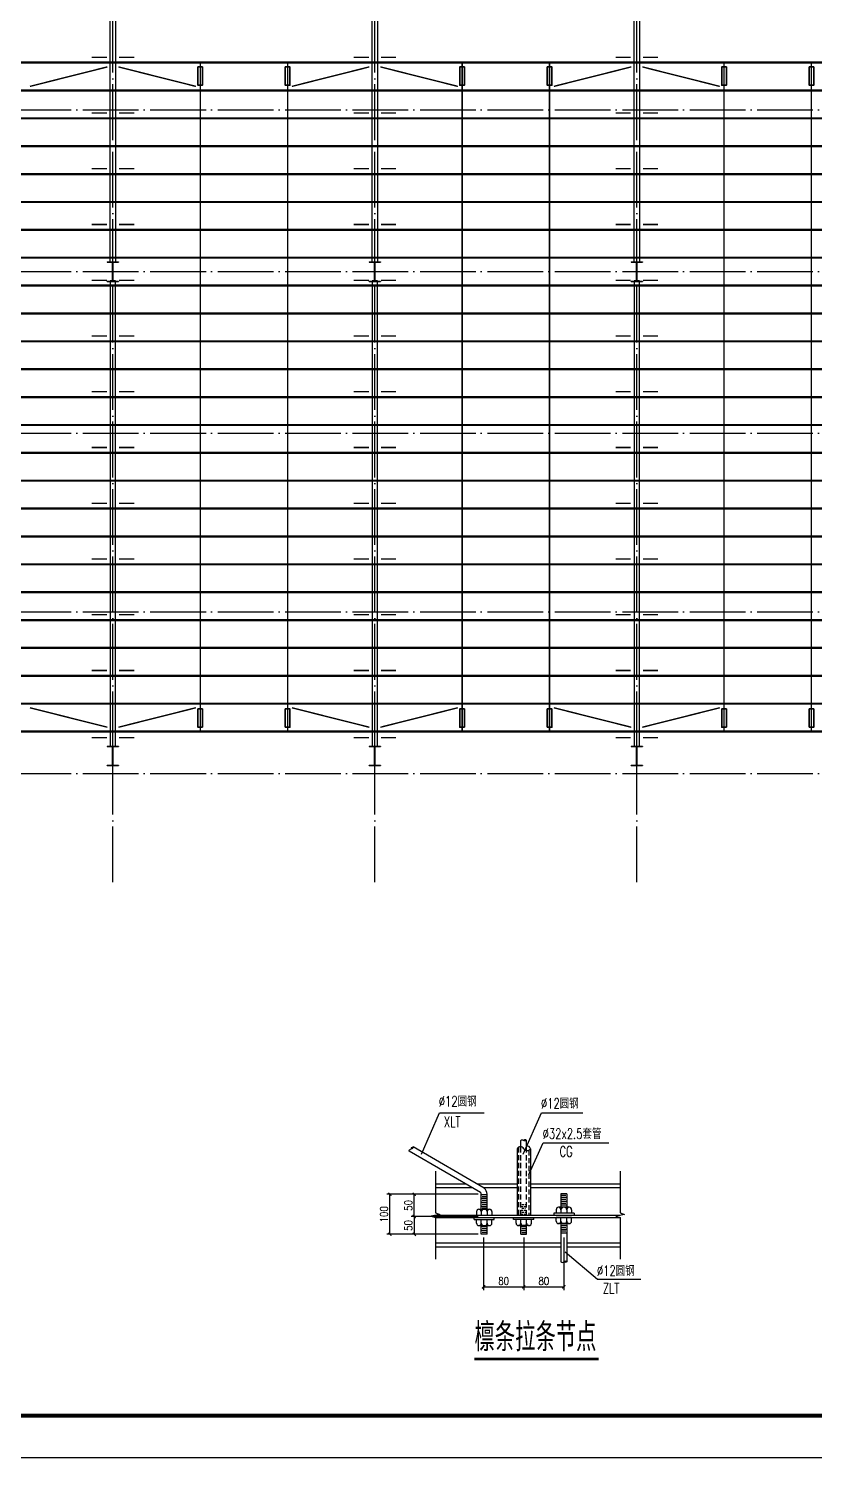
# Model space of a CAD drawing. Extents: x 95752 to 843522, y -411933 to 75567.
# Drawn here: x 667816 to 696016, y -13533 to 37727 of the extents above; entities that cross this region are included whole.
import ezdxf

# ---------------------------------------------------------------- set-up
doc = ezdxf.new("R2010")
doc.units = 0
doc.header["$LTSCALE"] = 1000
doc.header["$MEASUREMENT"] = 0
doc.linetypes.add('DOTE', pattern=[2.42, 2, -0.2, 0.02, -0.2])
doc.linetypes.add('HIDDEN', pattern=[0.375, 0.25, -0.125])
for name, color, linetype in [('C-粗线', 51, 'Continuous'), ('DIM_SYMB', 3, 'Continuous'), ('DOTE', 1, 'Continuous'), ('DRW', 7, 'Continuous'), ('PUB_TEXT', 7, 'Continuous'), ('PUB_TITLE', 4, 'Continuous'), ('TEXT', 7, 'Continuous'), ('屋架梁', 2, 'Continuous'), ('檩条', 4, 'Continuous')]:
    doc.layers.add(name, color=color, linetype=linetype)
doc.layers.add('DIM', color=3, linetype='Continuous', lineweight=20)
doc.layers.add('拉杆', color=3, linetype='Continuous', lineweight=35)
doc.styles.add('dim_font', font='SIMPLEX.shx', dxfattribs={"width": 0.8})
doc.styles.get("Standard").update_dxf_attribs({"font": 'gbenor.shx', "bigfont": 'gbcbig.shx'})
doc.styles.add('国标1', font='romans.shx', dxfattribs={"width": 0.7, "bigfont": 'hzdx.shx'})
doc.dimstyles.new('20-150', dxfattribs={"dimscale": 150, "dimtxt": 2.5, "dimasz": 1, "dimexe": 1, "dimexo": 1, "dimgap": 0.63, "dimtad": 1, "dimdec": 0, "dimlfac": 0.05, "dimzin": 0, "dimdsep": 46, "dimtxsty": 'dim_font', "dimblk": 'ARCHTICK', "dimcen": 0.09, "dimclrd": 3, "dimclre": 3, "dimclrt": 7, "dimazin": 2, "dimtfac": 1, "dimtdec": 0, "dimtix": 1, "dimtmove": 2, "dimatfit": 3, "dimfxl": 1, "dimtolj": 1, "dimtzin": 0, "dimarcsym": 0})

# ---------------------------------------------------------------- blocks, each defined once
blk = doc.blocks.new('钢柱模板')
at = {"layer": 'C-粗线', "color": 6}
for p, q in [((-173037, -238633), (-173037, -238645)), ((-173037, -238633), (-172627, -238633)), ((-173037, -238633), (-173037, -238645)), ((-173037, -238633), (-172627, -238633)), ((-173037, -238645), (-172627, -238645)), ((-173037, -238645), (-172627, -238645)), ((-172841, -238653), (-172849, -238645)), ((-172841, -238653), (-172849, -238645)), ((-172841, -239321), (-172841, -238645)), ((-172841, -239321), (-172841, -238645)), ((-172823, -238653), (-172815, -238645)), ((-172823, -239321), (-172823, -238645)), ((-172823, -238653), (-172815, -238645)), ((-172823, -239321), (-172823, -238645)), ((-172627, -238633), (-172627, -238645)), ((-172627, -238633), (-172627, -238645)), ((-163637, -238633), (-163637, -238645)), ((-163637, -238633), (-163227, -238633)), ((-163637, -238633), (-163637, -238645)), ((-163637, -238633), (-163227, -238633)), ((-163637, -238645), (-163227, -238645)), ((-163637, -238645), (-163227, -238645)), ((-163441, -238653), (-163449, -238645)), ((-163441, -238653), (-163449, -238645)), ((-163441, -239321), (-163441, -238645)), ((-163441, -239321), (-163441, -238645)), ((-163423, -238653), (-163415, -238645)), ((-163423, -239321), (-163423, -238645)), ((-163423, -238653), (-163415, -238645)), ((-163423, -239321), (-163423, -238645)), ((-163227, -238633), (-163227, -238645)), ((-163227, -238633), (-163227, -238645)), ((-154237, -238633), (-154237, -238645)), ((-154237, -238633), (-153827, -238633)), ((-154237, -238633), (-154237, -238645)), ((-154237, -238633), (-153827, -238633)), ((-154237, -238645), (-153827, -238645)), ((-154237, -238645), (-153827, -238645)), ((-154041, -238653), (-154049, -238645)), ((-154041, -238653), (-154049, -238645)), ((-154041, -239321), (-154041, -238645)), ((-154041, -239321), (-154041, -238645)), ((-154023, -238653), (-154015, -238645)), ((-154023, -239321), (-154023, -238645)), ((-154023, -238653), (-154015, -238645)), ((-154023, -239321), (-154023, -238645)), ((-153827, -238633), (-153827, -238645)), ((-153827, -238633), (-153827, -238645)), ((-173037, -239333), (-173037, -239321)), ((-173037, -239321), (-172627, -239321)), ((-173037, -239333), (-173037, -239321)), ((-173037, -239321), (-172627, -239321)), ((-173037, -239333), (-172627, -239333)), ((-173037, -239333), (-172627, -239333)), ((-172841, -239313), (-172849, -239321)), ((-172841, -239313), (-172849, -239321)), ((-172823, -239313), (-172815, -239321)), ((-172823, -239313), (-172815, -239321)), ((-172627, -239321), (-172627, -239333)), ((-172627, -239321), (-172627, -239333)), ((-163637, -239333), (-163637, -239321)), ((-163637, -239321), (-163227, -239321)), ((-163637, -239333), (-163637, -239321)), ((-163637, -239321), (-163227, -239321)), ((-163637, -239333), (-163227, -239333)), ((-163637, -239333), (-163227, -239333)), ((-163441, -239313), (-163449, -239321)), ((-163441, -239313), (-163449, -239321)), ((-163423, -239313), (-163415, -239321)), ((-163423, -239313), (-163415, -239321)), ((-163227, -239321), (-163227, -239333)), ((-163227, -239321), (-163227, -239333)), ((-154237, -239333), (-154237, -239321)), ((-154237, -239321), (-153827, -239321)), ((-154237, -239333), (-154237, -239321)), ((-154237, -239321), (-153827, -239321)), ((-154237, -239333), (-153827, -239333)), ((-154237, -239333), (-153827, -239333)), ((-154041, -239313), (-154049, -239321)), ((-154041, -239313), (-154049, -239321)), ((-154023, -239313), (-154015, -239321)), ((-154023, -239313), (-154015, -239321)), ((-153827, -239321), (-153827, -239333)), ((-153827, -239321), (-153827, -239333)), ((-173032, -256003), (-173032, -256015)), ((-173032, -256003), (-172632, -256003)), ((-173032, -256003), (-173032, -256015)), ((-173032, -256003), (-172632, -256003)), ((-173032, -256015), (-172632, -256015)), ((-173032, -256015), (-172632, -256015)), ((-172841, -256023), (-172849, -256015)), ((-172841, -256023), (-172849, -256015)), ((-172841, -256691), (-172841, -256015)), ((-172841, -256691), (-172841, -256015)), ((-172823, -256023), (-172815, -256015)), ((-172823, -256691), (-172823, -256015)), ((-172823, -256023), (-172815, -256015)), ((-172823, -256691), (-172823, -256015)), ((-172632, -256003), (-172632, -256015)), ((-172632, -256003), (-172632, -256015)), ((-163632, -256003), (-163632, -256015)), ((-163632, -256003), (-163232, -256003)), ((-163632, -256003), (-163632, -256015)), ((-163632, -256003), (-163232, -256003)), ((-163632, -256015), (-163232, -256015)), ((-163632, -256015), (-163232, -256015)), ((-163441, -256023), (-163449, -256015)), ((-163441, -256023), (-163449, -256015)), ((-163441, -256691), (-163441, -256015)), ((-163441, -256691), (-163441, -256015)), ((-163423, -256023), (-163415, -256015)), ((-163423, -256691), (-163423, -256015)), ((-163423, -256023), (-163415, -256015)), ((-163423, -256691), (-163423, -256015)), ((-163232, -256003), (-163232, -256015)), ((-163232, -256003), (-163232, -256015)), ((-154232, -256003), (-154232, -256015)), ((-154232, -256003), (-153832, -256003)), ((-154232, -256003), (-154232, -256015)), ((-154232, -256003), (-153832, -256003)), ((-154232, -256015), (-153832, -256015)), ((-154232, -256015), (-153832, -256015)), ((-154041, -256023), (-154049, -256015)), ((-154041, -256023), (-154049, -256015)), ((-154041, -256691), (-154041, -256015)), ((-154041, -256691), (-154041, -256015)), ((-154023, -256023), (-154015, -256015)), ((-154023, -256691), (-154023, -256015)), ((-154023, -256023), (-154015, -256015)), ((-154023, -256691), (-154023, -256015)), ((-153832, -256003), (-153832, -256015)), ((-153832, -256003), (-153832, -256015)), ((-173032, -256703), (-173032, -256691)), ((-173032, -256691), (-172632, -256691)), ((-173032, -256703), (-173032, -256691)), ((-173032, -256691), (-172632, -256691)), ((-173032, -256703), (-172632, -256703)), ((-173032, -256703), (-172632, -256703)), ((-172841, -256683), (-172849, -256691)), ((-172841, -256683), (-172849, -256691)), ((-172823, -256683), (-172815, -256691)), ((-172823, -256683), (-172815, -256691)), ((-172632, -256691), (-172632, -256703)), ((-172632, -256691), (-172632, -256703)), ((-163632, -256703), (-163632, -256691)), ((-163632, -256691), (-163232, -256691)), ((-163632, -256703), (-163632, -256691)), ((-163632, -256691), (-163232, -256691)), ((-163632, -256703), (-163232, -256703)), ((-163632, -256703), (-163232, -256703)), ((-163441, -256683), (-163449, -256691)), ((-163441, -256683), (-163449, -256691)), ((-163423, -256683), (-163415, -256691)), ((-163423, -256683), (-163415, -256691)), ((-163232, -256691), (-163232, -256703)), ((-163232, -256691), (-163232, -256703)), ((-154232, -256703), (-154232, -256691)), ((-154232, -256691), (-153832, -256691)), ((-154232, -256703), (-154232, -256691)), ((-154232, -256691), (-153832, -256691)), ((-154232, -256703), (-153832, -256703)), ((-154232, -256703), (-153832, -256703)), ((-154041, -256683), (-154049, -256691)), ((-154041, -256683), (-154049, -256691)), ((-154023, -256683), (-154015, -256691)), ((-154023, -256683), (-154015, -256691)), ((-153832, -256691), (-153832, -256703)), ((-153832, -256691), (-153832, -256703))]:
    blk.add_line(p, q, dxfattribs=at)
blk = doc.blocks.new('zw-02')
at = {"layer": 'DOTE', "linetype": 'DOTE'}
for p, q in [((355543, 4846), (355543, 63646)), ((364943, 4846), (364943, 63646)), ((374343, 4846), (374343, 63646)), ((303643, 32546), (407443, 32546)), ((303643, 26746), (407443, 26746)), ((303643, 20946), (407443, 20946)), ((303643, 14546), (407443, 14546)), ((303643, 8746), (407443, 8746))]:
    blk.add_line(p, q, dxfattribs=at)
blk = doc.blocks.new('_ArchTick')
at = {"color": 0, "linetype": 'ByBlock', "const_width": 0.4}
blk.add_lwpolyline([(-0.5, -0.5), (0.5, 0.5)], dxfattribs=at)
blk = doc.blocks.new('*D204')
at = {"layer": 'Defpoints', "color": 0, "transparency": 16777216}
for p in [(277878, -6432), (279798, -6432), (279798, -8947)]:
    blk.add_point(p, dxfattribs=at)
at = {"layer": 'DIM', "color": 3, "lineweight": -2, "transparency": 16777216}
for p, q in [((277878, -6582), (277878, -9097)), ((279798, -6582), (279798, -9097)), ((277878, -8947), (279798, -8947))]:
    blk.add_line(p, q, dxfattribs=at)
at = {"layer": 'DIM', "color": 3, "lineweight": -2, "transparency": 16777216, "xscale": 150, "yscale": 150, "zscale": 150, "rotation": 180}
blk.add_blockref('_ArchTick', (277878, -8947), dxfattribs=at)
at = {"layer": 'DIM', "color": 3, "lineweight": -2, "transparency": 16777216, "xscale": 150, "yscale": 150, "zscale": 150}
blk.add_blockref('_ArchTick', (279798, -8947), dxfattribs=at)
at = {"layer": 'DIM', "color": 7, "transparency": 16777216, "insert": (278838, -8665), "char_height": 375, "attachment_point": 5, "style": 'dim_font'}
blk.add_mtext('\\A1;80', dxfattribs=at)
blk = doc.blocks.new('*D205')
at = {"layer": 'Defpoints', "color": 0, "transparency": 16777216}
for p in [(279798, -6432), (281719, -6432), (281719, -8947)]:
    blk.add_point(p, dxfattribs=at)
at = {"layer": 'DIM', "color": 3, "lineweight": -2, "transparency": 16777216}
for p, q in [((279798, -6582), (279798, -9097)), ((281719, -6582), (281719, -9097)), ((279798, -8947), (281719, -8947))]:
    blk.add_line(p, q, dxfattribs=at)
at = {"layer": 'DIM', "color": 3, "lineweight": -2, "transparency": 16777216, "xscale": 150, "yscale": 150, "zscale": 150, "rotation": 180}
blk.add_blockref('_ArchTick', (279798, -8947), dxfattribs=at)
at = {"layer": 'DIM', "color": 3, "lineweight": -2, "transparency": 16777216, "xscale": 150, "yscale": 150, "zscale": 150}
blk.add_blockref('_ArchTick', (281719, -8947), dxfattribs=at)
at = {"layer": 'DIM', "color": 7, "transparency": 16777216, "insert": (280759, -8665), "char_height": 375, "attachment_point": 5, "style": 'dim_font'}
blk.add_mtext('\\A1;80', dxfattribs=at)
blk = doc.blocks.new('*D206')
at = {"layer": 'Defpoints', "color": 0, "transparency": 16777216}
for p in [(273394, -4518), (277767, -4518), (277767, -6432)]:
    blk.add_point(p, dxfattribs=at)
at = {"layer": 'DIM', "color": 3, "lineweight": -2, "transparency": 16777216}
for p, q in [((277617, -4518), (273244, -4518)), ((273394, -6432), (273394, -4518)), ((277617, -6432), (273244, -6432))]:
    blk.add_line(p, q, dxfattribs=at)
at = {"layer": 'DIM', "color": 3, "lineweight": -2, "transparency": 16777216, "xscale": 150, "yscale": 150, "zscale": 150}
for p, rotation in [((273394, -4518), 90), ((273394, -6432), 270)]:
    blk.add_blockref('_ArchTick', p, dxfattribs=dict(at, rotation=rotation))
at = {"layer": 'DIM', "color": 7, "transparency": 16777216, "insert": (273112, -5475), "char_height": 375, "attachment_point": 5, "rotation": 90, "style": 'dim_font'}
blk.add_mtext('\\A1;100', dxfattribs=at)
blk = doc.blocks.new('*D207')
at = {"layer": 'Defpoints', "color": 0, "transparency": 16777216}
for p in [(274560, -4518), (277227, -4518), (277767, -5583)]:
    blk.add_point(p, dxfattribs=at)
at = {"layer": 'DIM', "color": 3, "lineweight": -2, "transparency": 16777216}
for p, q in [((277077, -4518), (274410, -4518)), ((274560, -5583), (274560, -4518)), ((277617, -5583), (274410, -5583))]:
    blk.add_line(p, q, dxfattribs=at)
at = {"layer": 'DIM', "color": 3, "lineweight": -2, "transparency": 16777216, "xscale": 150, "yscale": 150, "zscale": 150}
for p, rotation in [((274560, -4518), 90), ((274560, -5583), 270)]:
    blk.add_blockref('_ArchTick', p, dxfattribs=dict(at, rotation=rotation))
at = {"layer": 'DIM', "color": 7, "transparency": 16777216, "insert": (274278, -5050), "char_height": 375, "attachment_point": 5, "rotation": 90, "style": 'dim_font'}
blk.add_mtext('\\A1;50', dxfattribs=at)
blk = doc.blocks.new('*D208')
at = {"layer": 'Defpoints', "color": 0, "transparency": 16777216}
for p in [(277767, -5583), (274560, -6432), (277587, -6432)]:
    blk.add_point(p, dxfattribs=at)
at = {"layer": 'DIM', "color": 3, "lineweight": -2, "transparency": 16777216}
for p, q in [((277617, -5583), (274410, -5583)), ((274560, -5583), (274560, -6432)), ((277437, -6432), (274410, -6432))]:
    blk.add_line(p, q, dxfattribs=at)
at = {"layer": 'DIM', "color": 3, "lineweight": -2, "transparency": 16777216, "xscale": 150, "yscale": 150, "zscale": 150}
for p, rotation in [((274560, -5583), 90), ((274560, -6432), 270)]:
    blk.add_blockref('_ArchTick', p, dxfattribs=dict(at, rotation=rotation))
at = {"layer": 'DIM', "color": 7, "transparency": 16777216, "insert": (274278, -6008), "char_height": 375, "attachment_point": 5, "rotation": 90, "style": 'dim_font'}
blk.add_mtext('\\A1;50', dxfattribs=at)
blk = doc.blocks.new('a23')
at = {"layer": 'DIM_SYMB'}
for points in [[(275572, -3415.1), (275572, -5408.4), (275782, -5484.9), (275362, -5558.9), (275572, -5633.4), (275572, -7626.8)], [(284415.9, -3415.8), (284415.9, -5408.8), (284625.9, -5485.2), (284205.9, -5559.3), (284415.9, -5633.8), (284415.9, -7626.8)]]:
    blk.add_lwpolyline(points, dxfattribs=at)
at = {"layer": 'DIM_SYMB', "const_width": 140}
blk.add_lwpolyline([(277442.2, -12397.8), (283381.7, -12397.8)], dxfattribs=at)
at = {"layer": 'DRW'}
for p, q in [((279659.9, -2256.2), (279659.9, -1940.3)), ((279936.4, -2429.1), (279936.4, -1939.9)), ((277727.3, -4430.6), (274317.8, -2459.4)), ((277908.4, -4221.7), (274505.5, -2256.2)), ((279479.9, -2337.3), (279479.9, -5520.9)), ((280116.4, -2337.3), (280116.4, -5520.9)), ((275572, -4015.1), (277008.4, -4015.1)), ((277550.6, -4015.1), (279479.9, -4015.1)), ((275572, -4195.1), (277319.9, -4195.1)), ((277767, -5232.9), (277767, -4517.6)), ((277862.3, -4195.1), (279479.9, -4195.1)), ((278043.4, -5232.9), (278043.4, -4517.6)), ((280116.4, -4195.1), (284415.9, -4195.1)), ((281857.9, -4492.3), (281581.4, -4492.3)), ((281581.4, -4492.3), (281581.4, -5139.9)), ((281857.9, -4492.3), (281857.9, -5139.9)), ((275572, -5520.9), (284415.9, -5520.9)), ((275572, -5633.9), (284415.9, -5633.9)), ((277767, -6432.1), (277767, -6014.9)), ((278043.4, -6432.1), (278043.4, -6014.9)), ((279659.9, -6431.2), (279659.9, -6014)), ((279936.4, -6431.2), (279936.4, -6014)), ((281581.4, -5921.9), (281581.4, -7750.5)), ((281857.9, -5921.9), (281857.9, -7750.5)), ((278043.4, -6432.1), (277767, -6432.1)), ((279659.9, -6431.2), (279936.4, -6431.2)), ((275572, -6846.8), (281581.4, -6846.8)), ((275572, -7026.8), (281581.4, -7026.8)), ((281857.9, -6846.8), (284415.9, -6846.8)), ((281857.9, -7026.8), (284415.9, -7026.8))]:
    blk.add_line(p, q, dxfattribs=at)
at = {"layer": 'DRW', "color": 8, "linetype": 'HIDDEN'}
for p, q in [((279551.9, -2265.7), (279551.9, -5520.9)), ((279659.9, -5520.9), (279659.9, -2256.2)), ((279936.4, -5520.9), (279936.4, -2429.1)), ((280044.4, -2408.2), (280044.4, -5520.9))]:
    blk.add_line(p, q, dxfattribs=at)
at = {"layer": 'DRW', "color": 9}
for p, q in [((278043.4, -4542.9), (277767, -4542.9)), ((278043.4, -4727.2), (277767, -4727.2)), ((277997.4, -4635.1), (277813, -4635.1)), ((281857.9, -4676.6), (281581.4, -4676.6)), ((281811.8, -4584.4), (281627.5, -4584.4)), ((281811.8, -4768.7), (281627.5, -4768.7)), ((278043.4, -4911.5), (277767, -4911.5)), ((278043.4, -5095.8), (277767, -5095.8)), ((277997.4, -4819.4), (277813, -4819.4)), ((277997.4, -5003.7), (277813, -5003.7)), ((277997.4, -5188), (277813, -5188)), ((281857.9, -4860.9), (281581.4, -4860.9)), ((281857.9, -5045.2), (281581.4, -5045.2)), ((281811.8, -4953.1), (281627.5, -4953.1)), ((278043.4, -6063.5), (277767, -6063.5)), ((279659.9, -6062.6), (279936.4, -6062.6)), ((281857.9, -6012.9), (281581.4, -6012.9)), ((281811.8, -6105), (281627.5, -6105)), ((278043.4, -6247.8), (277767, -6247.8)), ((277997.4, -6155.7), (277813, -6155.7)), ((277997.4, -6340), (277813, -6340)), ((279659.9, -6246.9), (279936.4, -6246.9)), ((279706, -6154.8), (279890.3, -6154.8)), ((279706, -6339.1), (279890.3, -6339.1)), ((281857.9, -6197.2), (281581.4, -6197.2)), ((281857.9, -6381.5), (281581.4, -6381.5)), ((281811.8, -6289.4), (281627.5, -6289.4))]:
    blk.add_line(p, q, dxfattribs=at)
at = {"layer": 'DRW', "color": 2}
for p, q in [((277538.5, -5348.1), (277538.5, -5520.9)), ((277653.7, -5232.9), (278160.5, -5232.9)), ((277768.9, -5348.1), (277768.9, -5520.9)), ((278045.3, -5348.1), (278045.3, -5520.9)), ((278275.7, -5348.1), (278275.7, -5520.9)), ((282203.5, -5427.9), (281235.8, -5427.9)), ((281235.8, -5427.9), (281235.8, -5520)), ((281351, -5255.1), (281351, -5427.9)), ((281973.1, -5139.9), (281466.2, -5139.9)), ((281581.4, -5255.1), (281581.4, -5427.9)), ((281811.8, -5137.4), (281627.5, -5137.4)), ((281857.9, -5255.1), (281857.9, -5427.9)), ((282088.3, -5255.1), (282088.3, -5427.9)), ((282203.5, -5427.9), (282203.5, -5520)), ((277423.3, -5726.9), (277423.3, -5634.8)), ((277423.3, -5726.9), (278390.9, -5726.9)), ((277538.5, -5520.9), (278275.7, -5520.9)), ((277538.5, -5899.7), (277538.5, -5726.9)), ((277653.7, -6014.9), (278160.5, -6014.9)), ((277768.9, -5899.7), (277768.9, -5726.9)), ((278045.3, -5899.7), (278045.3, -5726.9)), ((278275.7, -5899.7), (278275.7, -5726.9)), ((278390.9, -5726.9), (278390.9, -5634.8)), ((279314.3, -5726), (279314.3, -5633.9)), ((280282, -5726), (279314.3, -5726)), ((279429.5, -5898.8), (279429.5, -5726)), ((280051.6, -6014), (279544.7, -6014)), ((279659.9, -5898.8), (279659.9, -5726)), ((279936.4, -5898.8), (279936.4, -5726)), ((280166.8, -5898.8), (280166.8, -5726)), ((280282, -5726), (280282, -5633.9)), ((282088.3, -5633.9), (281351, -5633.9)), ((281351, -5806.7), (281351, -5633.9)), ((281973.1, -5921.9), (281466.2, -5921.9)), ((281581.4, -5806.7), (281581.4, -5633.9)), ((281811.8, -5920.7), (281627.5, -5920.7)), ((281857.9, -5806.7), (281857.9, -5633.9)), ((282088.3, -5806.7), (282088.3, -5633.9))]:
    blk.add_line(p, q, dxfattribs=at)
at = {"layer": 'DRW', "color": 8, "linetype": 'HIDDEN', "ltscale": 0.4}
for p, q in [((279659.9, -5095.8), (279936.4, -5095.8)), ((279659.9, -5280.2), (279936.4, -5280.2)), ((279659.9, -5464.5), (279936.4, -5464.5)), ((279706, -5003.7), (279890.3, -5003.7)), ((279706, -5188), (279890.3, -5188)), ((279706, -5372.3), (279890.3, -5372.3))]:
    blk.add_line(p, q, dxfattribs=at)
at = {"layer": 'DRW', "color": 0}
for points in [[(274908.3, -2602), (275760.9, -628.3), (277906.1, -628.3)], [(279764, -2602), (280645.7, -622.4), (282632.8, -622.4)], [(280044.4, -3572.8), (280728.3, -2051.3), (283876, -2051.3)]]:
    blk.add_lwpolyline(points, dxfattribs=at)
at = {"layer": 'DRW'}
for points in [[(280116.4, -4015.1), (284415.9, -4015.8), (284415.9, -4015.8)], [(281780.2, -7277.5), (283330.5, -8582.7), (285400.6, -8582.7)]]:
    blk.add_lwpolyline(points, dxfattribs=at)
for centre, radius, start, end in [((279639, -2425.1), 181.7, 28.886918, 151.113082), ((279957.3, -2247.6), 182.7, 209.438686, 330.561314), ((279957.3, -2370.4), 162.5, 11.737471, 97.381643), ((277651.8, -4517.6), 115.2, 0, 49.062948), ((277651.8, -4517.6), 391.7, 0, 49.062948)]:
    blk.add_arc(centre, radius, start, end, dxfattribs=at)
at = {"layer": 'DRW', "color": 2}
for centre, start, end in [((277653.7, -5348.1), 90, 180), ((277653.7, -5348.1), 0, 90), ((277884.1, -5348.1), 90, 180), ((277930.1, -5348.1), 0, 90), ((278160.5, -5348.1), 90, 180), ((278160.5, -5348.1), 0, 90), ((281466.2, -5255.1), 90, 180), ((281466.2, -5255.1), 0, 90), ((281696.6, -5255.1), 90, 180), ((281742.7, -5255.1), 0, 90), ((281973.1, -5255.1), 90, 180), ((281973.1, -5255.1), 0, 90), ((277653.7, -5899.7), 180, 270), ((277653.7, -5899.7), 270, 0), ((277884.1, -5899.7), 180, 270), ((277930.1, -5899.7), 270, 0), ((278160.5, -5899.7), 180, 270), ((278160.5, -5899.7), 270, 0), ((279544.7, -5898.8), 180, 270), ((279544.7, -5898.8), 270, 0), ((279775.1, -5898.8), 180, 270), ((279821.2, -5898.8), 270, 0), ((280051.6, -5898.8), 180, 270), ((280051.6, -5898.8), 270, 0), ((281466.2, -5806.7), 180, 270), ((281466.2, -5806.7), 270, 0), ((281696.6, -5806.7), 180, 270), ((281742.7, -5806.7), 270, 0), ((281973.1, -5806.7), 180, 270), ((281973.1, -5806.7), 270, 0)]:
    blk.add_arc(centre, 115.2, start, end, dxfattribs=at)
at = {"layer": 'DRW'}
for points, knots in [([(279659.9, -1940.3), (279681, -1926), (279726, -1895.6), (279772.6, -1924.6), (279797.4, -1940.1)], [0, 0, 0, 0, 70.2017875, 149.8110597, 149.8110597, 149.8110597, 149.8110597]), ([(279936.4, -1939.9), (279914.8, -1925.7), (279869.1, -1895.7), (279822.2, -1924.8), (279797.4, -1940.1)], [0, 0, 0, 0, 71.3593806, 150.9686529, 150.9686529, 150.9686529, 150.9686529]), ([(279936.4, -1939.9), (279914.8, -1954.3), (279869.2, -1984.6), (279822.2, -1955.5), (279797.4, -1940.1)], [0, 0, 0, 0, 71.5080722, 151.1173444, 151.1173444, 151.1173444, 151.1173444]), ([(274317.8, -2459.4), (274316, -2433.3), (274311.9, -2375.1), (274371.6, -2366.8), (274404.6, -2362.3)], [0, 0, 0, 0, 68.7185223, 153.1802641, 153.1802641, 153.1802641, 153.1802641]), ([(274505.5, -2256.2), (274496.8, -2284.6), (274480.6, -2337.4), (274428.6, -2354.4), (274404.6, -2362.3)], [0, 0, 0, 0, 83.1638275, 154.8661168, 154.8661168, 154.8661168, 154.8661168]), ([(274506.1, -2256.7), (274471.1, -2266.2), (274412.9, -2282), (274407, -2339.4), (274404.6, -2362.3)], [0, 0, 0, 0, 96.4609435, 160.3168901, 160.3168901, 160.3168901, 160.3168901]), ([(281581.4, -7750.5), (281602.5, -7764.8), (281647.5, -7795.2), (281694.2, -7766.1), (281719, -7750.7)], [0, 0, 0, 0, 70.2017875, 149.8110598, 149.8110598, 149.8110598, 149.8110598]), ([(281856.5, -7750.9), (281835.4, -7736.6), (281790.4, -7706.1), (281743.8, -7735.2), (281719, -7750.7)], [0, 0, 0, 0, 70.2017875, 149.8110598, 149.8110598, 149.8110598, 149.8110598]), ([(281856.5, -7750.5), (281835.4, -7764.8), (281790.4, -7795.2), (281743.8, -7766.1), (281719, -7750.7)], [0, 0, 0, 0, 70.2017875, 149.8110598, 149.8110598, 149.8110598, 149.8110598])]:
    blk.add_open_spline(points, degree=3, knots=knots, dxfattribs=at)
at = {"layer": 'PUB_TEXT'}
blk.add_text('檩条拉条节点', height=1350.35, dxfattribs=at).set_placement((277442.2, -12028.5))
at = {"layer": 'TEXT', "color": 4, "style": '国标1', "width": 0.7}
for s, p in [('%%C12圆钢', (275735.8, -322.8)), ('%%C12圆钢', (280620.6, -421.4)), ('XLT', (275977.7, -1301.8)), ('%%C32x2.5套管', (280703.2, -1870.7)), ('CG', (281508.9, -2721.8)), ('%%C12圆钢', (283299.2, -8424.7)), ('ZLT', (283578.9, -9268.4))]:
    blk.add_text(s, height=500, dxfattribs=at).set_placement(p)
at = {"layer": 'DIM'}
for p1, p2, distance, text, picture, middle in [((277767, -6432.1), (277767, -4517.6), 4372.7, '100', '*D206', (273112.3, -5474.9)), ((277878.2, -6432.1), (279798.1, -6432.1), -2515.3, '80', '*D204', (278838.2, -8665.4)), ((279798.1, -6432.1), (281719, -6432.1), -2515.3, '80', '*D205', (280758.5, -8665.4))]:
    dim = blk.add_aligned_dim(p1=p1, p2=p2, distance=distance, text=text, dimstyle='20-150', dxfattribs=at)
    dim.commit()
    dim.dimension.update_dxf_attribs({"geometry": picture, "text_midpoint": middle})
for base, p2, angle, picture, middle in [((274560.2, -4517.6), (277227, -4517.6), 90, '*D207', (274278.2, -5050.3)), ((274560.2, -6432.1), (277587, -6432.1), 270, '*D208', (274278.2, -6007.6))]:
    dim = blk.add_linear_dim(base=base, p1=(277767, -5583), p2=p2, angle=angle, text='50', dimstyle='20-150', dxfattribs=at)
    dim.commit()
    dim.dimension.update_dxf_attribs({"geometry": picture, "text_midpoint": middle})

msp = doc.modelspace()

# ---------------------------------------------------------------- linework, layer by layer
at = {"const_width": 50}
for points in [[(670078.7, 36698.3), (670627.1, 36698.3)], [(671606.9, 36698.3), (671058.5, 36698.3)], [(679478.7, 36698.3), (680027.1, 36698.3)], [(681006.9, 36698.3), (680458.5, 36698.3)], [(688878.7, 36698.3), (689427.1, 36698.3)], [(690406.9, 36698.3), (689858.5, 36698.3)], [(670078.7, 34698.3), (670627.1, 34698.3)], [(671606.9, 34698.3), (671058.5, 34698.3)], [(679478.7, 34698.3), (680027.1, 34698.3)], [(681006.9, 34698.3), (680458.5, 34698.3)], [(688878.7, 34698.3), (689427.1, 34698.3)], [(690406.9, 34698.3), (689858.5, 34698.3)], [(670078.7, 32698.3), (670627.1, 32698.3)], [(671606.9, 32698.3), (671058.5, 32698.3)], [(679478.7, 32698.3), (680027.1, 32698.3)], [(681006.9, 32698.3), (680458.5, 32698.3)], [(688878.7, 32698.3), (689427.1, 32698.3)], [(690406.9, 32698.3), (689858.5, 32698.3)], [(670078.7, 30698.3), (670627.1, 30698.3)], [(671606.9, 30698.3), (671058.5, 30698.3)], [(679478.7, 30698.3), (680027.1, 30698.3)], [(681006.9, 30698.3), (680458.5, 30698.3)], [(688878.7, 30698.3), (689427.1, 30698.3)], [(690406.9, 30698.3), (689858.5, 30698.3)], [(670078.7, 28698.3), (670627.1, 28698.3)], [(671606.9, 28698.3), (671058.5, 28698.3)], [(679478.7, 28698.3), (680027.1, 28698.3)], [(681006.9, 28698.3), (680458.5, 28698.3)], [(688878.7, 28698.3), (689427.1, 28698.3)], [(690406.9, 28698.3), (689858.5, 28698.3)], [(670078.7, 26698.3), (670627.1, 26698.3)], [(671606.9, 26698.3), (671058.5, 26698.3)], [(679478.7, 26698.3), (680027.1, 26698.3)], [(681006.9, 26698.3), (680458.5, 26698.3)], [(688878.7, 26698.3), (689427.1, 26698.3)], [(690406.9, 26698.3), (689858.5, 26698.3)], [(670078.7, 24698.3), (670627.1, 24698.3)], [(671606.9, 24698.3), (671058.5, 24698.3)], [(679478.7, 24698.3), (680027.1, 24698.3)], [(681006.9, 24698.3), (680458.5, 24698.3)], [(688878.7, 24698.3), (689427.1, 24698.3)], [(690406.9, 24698.3), (689858.5, 24698.3)], [(670078.7, 22698.3), (670627.1, 22698.3)], [(671606.9, 22698.3), (671058.5, 22698.3)], [(679478.7, 22698.3), (680027.1, 22698.3)], [(681006.9, 22698.3), (680458.5, 22698.3)], [(688878.7, 22698.3), (689427.1, 22698.3)], [(690406.9, 22698.3), (689858.5, 22698.3)], [(670078.7, 20698.3), (670627.1, 20698.3)], [(671606.9, 20698.3), (671058.5, 20698.3)], [(679478.7, 20698.3), (680027.1, 20698.3)], [(681006.9, 20698.3), (680458.5, 20698.3)], [(688878.7, 20698.3), (689427.1, 20698.3)], [(690406.9, 20698.3), (689858.5, 20698.3)], [(670078.7, 18698.3), (670627.1, 18698.3)], [(671606.9, 18698.3), (671058.5, 18698.3)], [(679478.7, 18698.3), (680027.1, 18698.3)], [(681006.9, 18698.3), (680458.5, 18698.3)], [(688878.7, 18698.3), (689427.1, 18698.3)], [(690406.9, 18698.3), (689858.5, 18698.3)], [(670078.7, 16698.3), (670627.1, 16698.3)], [(671606.9, 16698.3), (671058.5, 16698.3)], [(679478.7, 16698.3), (680027.1, 16698.3)], [(681006.9, 16698.3), (680458.5, 16698.3)], [(688878.7, 16698.3), (689427.1, 16698.3)], [(690406.9, 16698.3), (689858.5, 16698.3)], [(670078.7, 14698.3), (670627.1, 14698.3)], [(671606.9, 14698.3), (671058.5, 14698.3)], [(679478.7, 14698.3), (680027.1, 14698.3)], [(681006.9, 14698.3), (680458.5, 14698.3)], [(688878.7, 14698.3), (689427.1, 14698.3)], [(690406.9, 14698.3), (689858.5, 14698.3)], [(670078.7, 12290.1), (670627.1, 12290.1)], [(671606.9, 12290.1), (671058.5, 12290.1)], [(679478.7, 12290.1), (680027.1, 12290.1)], [(681006.9, 12290.1), (680458.5, 12290.1)], [(688878.7, 12290.1), (689427.1, 12290.1)], [(690406.9, 12290.1), (689858.5, 12290.1)]]:
    msp.add_lwpolyline(points, dxfattribs=at)
at = {"layer": 'PUB_TITLE'}
msp.add_lwpolyline([(603222.7, -13533), (760872.7, -13533), (760872.7, 75567), (603222.7, 75567)], close=True, dxfattribs=at)
at = {"layer": 'PUB_TITLE', "const_width": 150}
msp.add_lwpolyline([(606972.7, -12033), (759372.7, -12033), (759372.7, 74067), (606972.7, 74067)], close=True, dxfattribs=at)
at = {"layer": '屋架梁', "linetype": 'ByBlock'}
for points in [[(670749.1, 46682.4), (670936.6, 46682.4), (670936.6, 29332.4), (670749.1, 29332.4)], [(680149.1, 46682.4), (680336.6, 46682.4), (680336.6, 29332.4), (680149.1, 29332.4)], [(689549.1, 46682.4), (689736.6, 46682.4), (689736.6, 29332.4), (689549.1, 29332.4)], [(670749.1, 11987.4), (670936.6, 11987.4), (670936.6, 28682.4), (670749.1, 28682.4)], [(680149.1, 11987.4), (680336.6, 11987.4), (680336.6, 28682.4), (680149.1, 28682.4)], [(689549.1, 11987.4), (689736.6, 11987.4), (689736.6, 28682.4), (689549.1, 28682.4)]]:
    msp.add_lwpolyline(points, close=True, dxfattribs=at)
at = {"layer": '拉杆', "const_width": 50}
for points in [[(673975.8, 12507.4), (673975.8, 36507.4)], [(677108.8, 12507.4), (677108.8, 36507.4)], [(683375.8, 12507.4), (683375.8, 36507.4)], [(686508.8, 12507.4), (686508.8, 36507.4)], [(692775.8, 12507.4), (692775.8, 36507.4)], [(695908.8, 12507.4), (695908.8, 36507.4)], [(670643.8, 36352.6), (667863.8, 35653.2)], [(671040.9, 36352.6), (673820.9, 35653.2)], [(680043.8, 36352.6), (677263.8, 35653.2)], [(680440.9, 36352.6), (683220.9, 35653.2)], [(689443.8, 36352.6), (686663.8, 35653.2)], [(689840.9, 36352.6), (692620.9, 35653.2)], [(670643.8, 12662.3), (667863.8, 13361.7)], [(670643.8, 12662.3), (667863.8, 13361.7)], [(671040.9, 12662.3), (673820.9, 13361.7)], [(671040.9, 12662.3), (673820.9, 13361.7)], [(680043.8, 12662.3), (677263.8, 13361.7)], [(680043.8, 12662.3), (677263.8, 13361.7)], [(680440.9, 12662.3), (683220.9, 13361.7)], [(680440.9, 12662.3), (683220.9, 13361.7)], [(689443.8, 12662.3), (686663.8, 13361.7)], [(689443.8, 12662.3), (686663.8, 13361.7)], [(689840.9, 12662.3), (692620.9, 13361.7)], [(689840.9, 12662.3), (692620.9, 13361.7)]]:
    msp.add_lwpolyline(points, dxfattribs=at)
at = {"layer": '拉杆'}
for points in [[(674056.9, 36352.4), (673891.3, 36352.4), (673891.3, 35694.2), (674056.9, 35694.2)], [(677027.7, 36352.4), (677193.3, 36352.4), (677193.3, 35694.2), (677027.7, 35694.2)], [(683456.9, 36352.4), (683291.3, 36352.4), (683291.3, 35694.2), (683456.9, 35694.2)], [(686427.7, 36352.4), (686593.3, 36352.4), (686593.3, 35694.2), (686427.7, 35694.2)], [(692856.9, 36352.4), (692691.3, 36352.4), (692691.3, 35694.2), (692856.9, 35694.2)], [(695827.7, 36352.4), (695993.3, 36352.4), (695993.3, 35694.2), (695827.7, 35694.2)], [(674056.9, 12662.5), (673891.3, 12662.5), (673891.3, 13320.7), (674056.9, 13320.7)], [(677027.7, 12662.5), (677193.3, 12662.5), (677193.3, 13320.7), (677027.7, 13320.7)], [(683456.9, 12662.5), (683291.3, 12662.5), (683291.3, 13320.7), (683456.9, 13320.7)], [(686427.7, 12662.5), (686593.3, 12662.5), (686593.3, 13320.7), (686427.7, 13320.7)], [(692856.9, 12662.5), (692691.3, 12662.5), (692691.3, 13320.7), (692856.9, 13320.7)], [(695827.7, 12662.5), (695993.3, 12662.5), (695993.3, 13320.7), (695827.7, 13320.7)]]:
    msp.add_lwpolyline(points, close=True, dxfattribs=at)
at = {"layer": '檩条', "const_width": 80}
for points in [[(624204.1, 36507.4), (717481.6, 36507.4)], [(624204.1, 36507.4), (717481.6, 36507.4)], [(624204.1, 35507.4), (717481.6, 35507.4)], [(624204.1, 34507.4), (717481.6, 34507.4)], [(624204.1, 33507.4), (717481.6, 33507.4)], [(624204.1, 32507.4), (717481.6, 32507.4)], [(624204.1, 31507.4), (717481.6, 31507.4)], [(624204.1, 30507.4), (717481.6, 30507.4)], [(624204.1, 29507.4), (717481.6, 29507.4)], [(624204.1, 28507.4), (717481.6, 28507.4)], [(624204.1, 27507.4), (717481.6, 27507.4)], [(624204.1, 26507.4), (717481.6, 26507.4)], [(624204.1, 25507.4), (717481.6, 25507.4)], [(624204.1, 24507.4), (717481.6, 24507.4)], [(624204.1, 23507.4), (717481.6, 23507.4)], [(624204.1, 22507.4), (717481.6, 22507.4)], [(624204.1, 21507.4), (717481.6, 21507.4)], [(624204.1, 20507.4), (717481.6, 20507.4)], [(624204.1, 19507.4), (717481.6, 19507.4)], [(624204.1, 18507.4), (717481.6, 18507.4)], [(624204.1, 17507.4), (717481.6, 17507.4)], [(624204.1, 16507.4), (717481.6, 16507.4)], [(624204.1, 15507.4), (717481.6, 15507.4)], [(624204.1, 14507.4), (717481.6, 14507.4)], [(624204.1, 13507.4), (717481.6, 13507.4)], [(624204.1, 12507.4), (717481.6, 12507.4)]]:
    msp.add_lwpolyline(points, dxfattribs=at)

# ---------------------------------------------------------------- block references
for name, p in [('zw-02', (315300, 2261.5)), ('钢柱模板', (843674.3, 267990.9))]:
    msp.add_blockref(name, p)
at = {"xscale": 0.75, "yscale": 0.75, "zscale": 0.75}
msp.add_blockref('a23', (475735.8, -703.9), dxfattribs=at)

doc.saveas('drawing.dxf')
